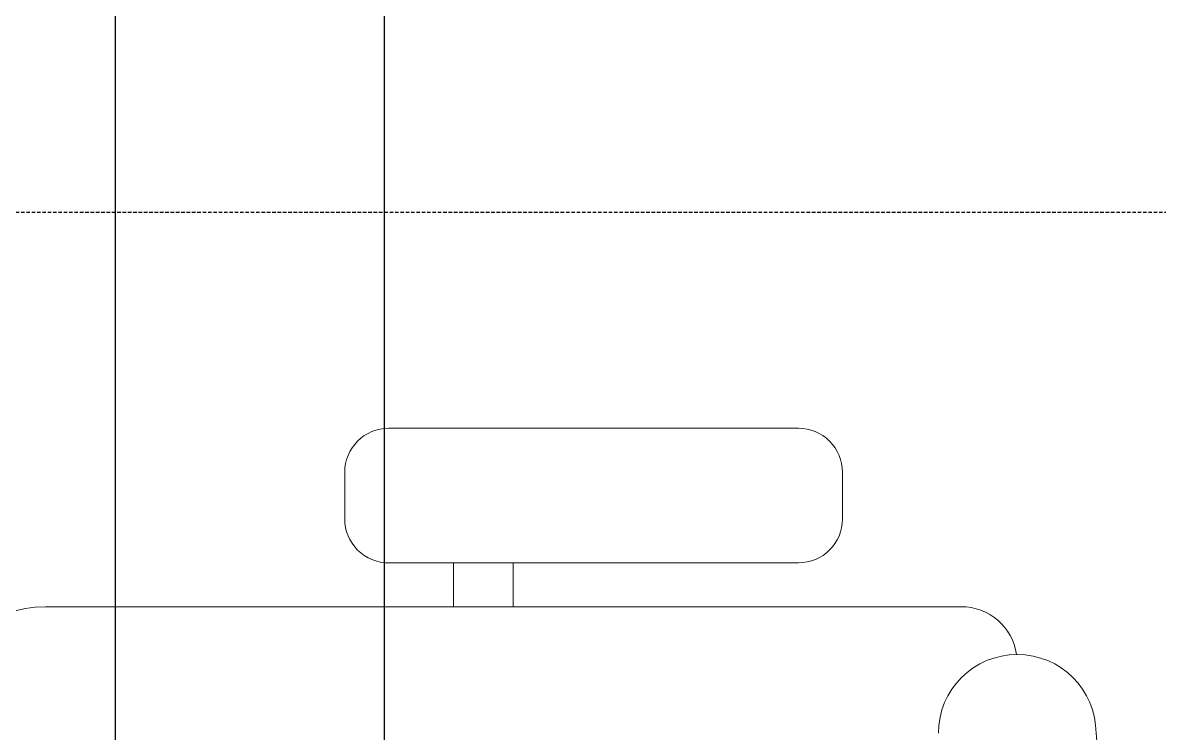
# Model space of a CAD drawing. Extents: x -12260 to 57327, y -29287 to 19916.
# Drawn here: x 25654 to 26161, y 7068 to 7384 of the extents above; entities that cross this region are included whole.
import ezdxf

# ---------------------------------------------------------------- set-up
doc = ezdxf.new("R2010")
doc.units = 0
doc.header["$LTSCALE"] = 0.25
doc.linetypes.add('DASHDOT', pattern=[25.4, 12.7, -6.35, 0, -6.35])
doc.linetypes.add('HIDDEN', pattern=[9.524999999999999, 6.35, -3.175])
doc.layers.add('01-First Floor-FUR$0$FALSE CEILING', color=251, linetype='Continuous')
for name, color, linetype, lineweight in [('01-First Floor-FUR$0$LOADING', 253, 'Continuous', 5), ('E-LITE-CLNG-CNDT', 6, 'DASHDOT', 35), ('E-POWR-FLOR-CNDT', 6, 'HIDDEN', 25)]:
    doc.layers.add(name, color=color, linetype=linetype, lineweight=lineweight)

# ---------------------------------------------------------------- blocks, each defined once
blk = doc.blocks.new('01-First Floor-FUR$0$GF21018-P')
at = {"color": 0}
for p, q in [((-0.2206958158158443, 0.4756307261486727), (-0.2206958158158443, 0.0674977280054634)), ((-0.2805980196294406, 0.3422072443699342), (-0.2598282612620899, 0.3422072443699342)), ((-0.3002131404457629, 0.322592123553612), (-0.3002131404457629, 0.1400010304266672)), ((-0.2402131404457641, 0.322592123553612), (-0.2402131404457641, 0.1400010304266708)), ((-0.2402131404457641, 0.2937232591883401), (-0.2206958158158443, 0.2937232591883365)), ((-0.2402131404457641, 0.2670847420663591), (-0.2206958158158443, 0.2670847420663591)), ((-0.2805980196294406, 0.1203859096103415), (-0.2598282612620899, 0.120385909610345))]:
    blk.add_line(p, q, dxfattribs=at)
for centre, radius, start, end in [((-0.1706958158158436, 0.4756307261486727), 0.05, 99.63288415991494, 180), ((-0.2805980196294406, 0.322592123553612), 0.0196151208163253, 90, 180.0000000000001), ((-0.2598282612620899, 0.322592123553612), 0.0196151208163253, 359.9999999999999, 90), ((-0.2805980196294406, 0.1400010304266672), 0.0196151208163253, 180.0000000000001, 270.0000000000004), ((-0.2598282612620899, 0.1400010304266708), 0.0196151208163253, 270.0000000000006, 359.9999999999999), ((-0.1642902328567111, 0.0424977280054613), 0.0351139560901341, 90.00000000000004, 270), ((-0.1956958158158457, 0.0674977280054634), 0.025, 179.9999999999999, 261.4720758531367), ((-3.2405935642e-06, 1.831363171438854), 1.831363171441721, 264.8532206013883, 275.1469821681523)]:
    blk.add_arc(centre, radius, start, end, dxfattribs=at)
blk = doc.blocks.new('01-First Floor-FUR')
at = {"layer": '01-First Floor-FUR$0$FALSE CEILING', "linetype": 'Continuous'}
blk.add_line((25815.56364585538, 5109.999999999256), (25815.56364585538, 8609.99999999914), dxfattribs=at)
at = {"layer": '01-First Floor-FUR$0$FALSE CEILING'}
blk.add_line((25695.56364585503, 8129.99999999914, -0.1044575171753413), (25695.56364585503, 6229.099253999315, -0.1044575171753413), dxfattribs=at)
at = {"layer": '01-First Floor-FUR$0$LOADING'}
blk.add_line((25695.563645855, 8129.999999999127, -0.1044575172337137), (25695.563645855, 6229.099253999302, -0.1044575172337137), dxfattribs=at)
at = {"layer": '01-First Floor-FUR$0$LOADING', "extrusion": (7.774263848676225e-06, 2.240207019314477e-05, 0.9999999997188542), "xscale": -1000, "yscale": 1000.000000000001, "zscale": 1000, "rotation": 90.00141075505213}
blk.add_blockref('01-First Floor-FUR$0$GF21018-P', (26140.04119982684, 6903.572731413459, 0.2611282404947989), dxfattribs=at)

msp = doc.modelspace()

# ---------------------------------------------------------------- linework, layer by layer
at = {"layer": 'E-POWR-FLOR-CNDT'}
msp.add_lwpolyline([(25339.30733256087, 7176.304471102424), (25463.05101928028, 7300.048157798314), (28364.75491762711, 7300.048157798314, 0.4142135623730951), (28464.75491762711, 7400.048157798314), (28464.75491762711, 8362.51262660898), (28588.49860434652, 8486.256313304866)], format="xyb", dxfattribs=at)

# ---------------------------------------------------------------- block references
at = {"layer": 'E-LITE-CLNG-CNDT'}
msp.add_blockref('01-First Floor-FUR', (0, 0), dxfattribs=at)

doc.saveas('drawing.dxf')
